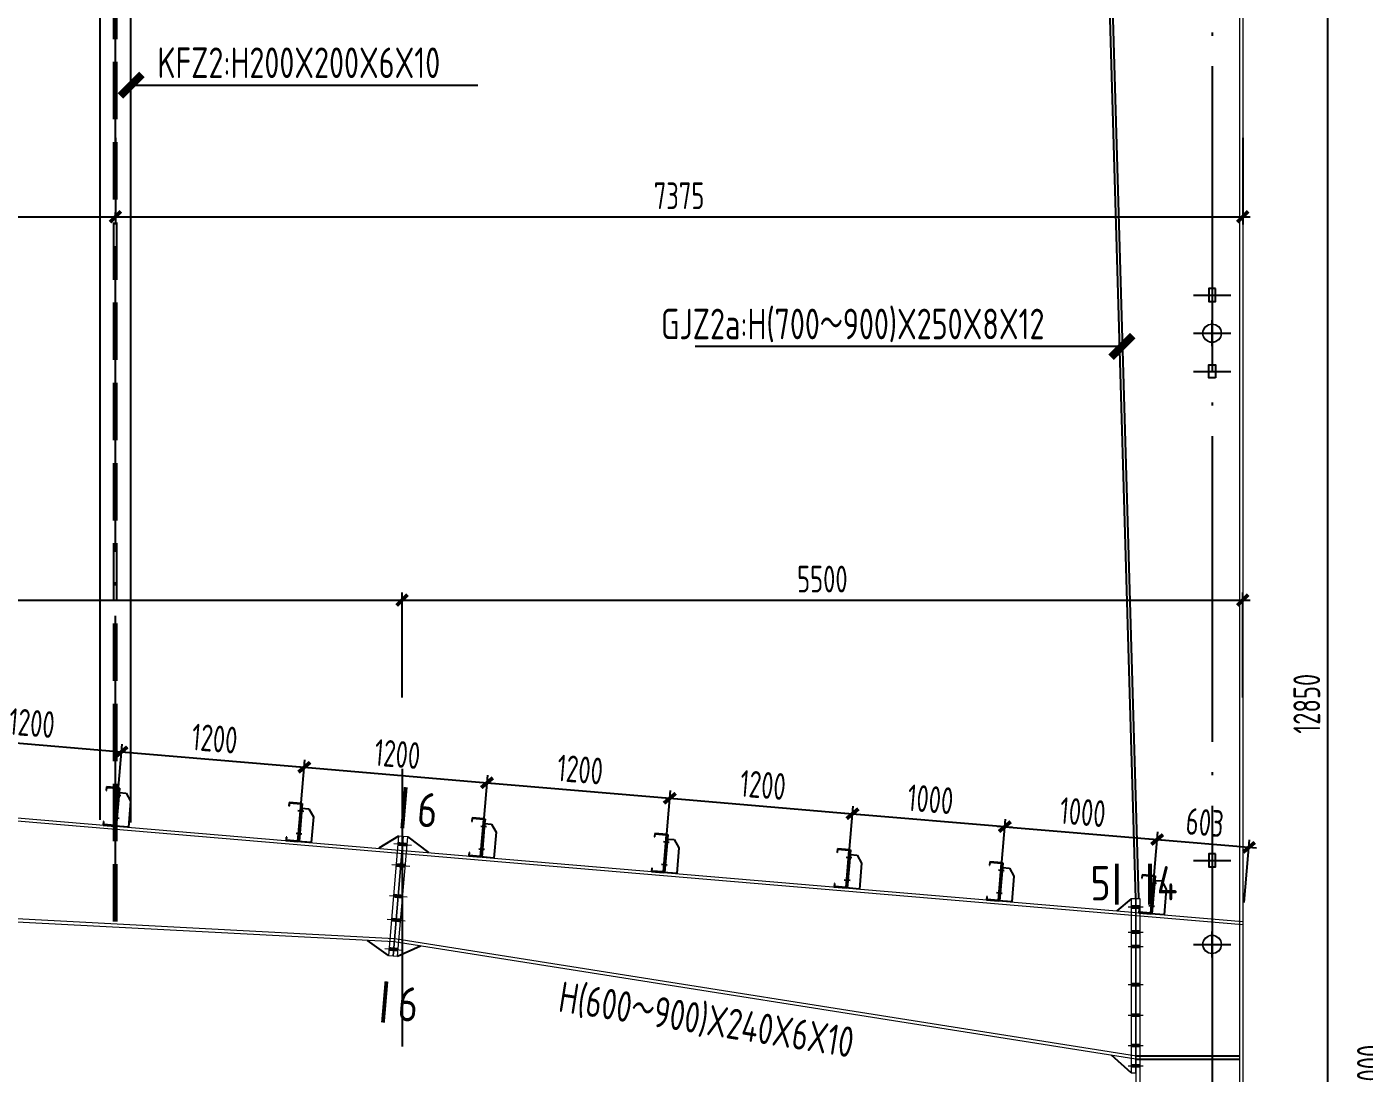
# Model space of a CAD drawing. Extents: x -3102990 to -851544, y -5293060 to -2540151.
# Drawn here: x -1208097 to -1190595, y -2657891 to -2644194 of the extents above; entities that cross this region are included whole.
import ezdxf

# ---------------------------------------------------------------- set-up
doc = ezdxf.new("R2010")
doc.units = 0
doc.header["$LTSCALE"] = 1000
doc.header["$PDMODE"] = 1
doc.linetypes.add('DASH', pattern=[0.35, 0.25, -0.1])
doc.linetypes.add('DOTE', pattern=[2.42, 2, -0.2, 0.02, -0.2])
doc.layers.get('0').update_dxf_attribs({"linetype": 'CONTINUOUS'})
doc.layers.get('Defpoints').update_dxf_attribs({"linetype": 'CONTINUOUS'})
for name, color, linetype in [('10', 7, 'CONTINUOUS'), ('AXIS', 253, 'DOTE'), ('BEAM_CON', 4, 'CONTINUOUS'), ('COLU', 7, 'CONTINUOUS'), ('DIM', 3, 'CONTINUOUS'), ('REIN', 1, 'CONTINUOUS'), ('TEXT', 7, 'CONTINUOUS'), ('THIN', 7, 'CONTINUOUS'), ('檩托', 151, 'CONTINUOUS')]:
    doc.layers.add(name, color=color, linetype=linetype)
doc.styles.add('SJQYTEXTSTYLE', font='GBXWXT.shx', dxfattribs={"bigfont": 'GBHZFS.shx'})
doc.styles.add('TSSD_Dimension', font='tssdeng.shx', dxfattribs={"width": 0.7, "bigfont": 'Hztxt.shx'})
doc.styles.add('TSSD_Norm', font='Tssdeng.shx', dxfattribs={"width": 0.75, "bigfont": 'hztxt.shx'})
doc.styles.add('TSSD_Rein', font='Tssdeng.shx', dxfattribs={"width": 0.75, "bigfont": 'hztxt.shx'})
doc.dimstyles.new('SJQY_30_100', dxfattribs={"dimtxt": 350, "dimasz": 100, "dimexe": 250, "dimexo": 250, "dimgap": 100, "dimtad": 1, "dimdec": 0, "dimlfac": 0.3, "dimzin": 0, "dimdsep": 46, "dimtxsty": 'SJQYTEXTSTYLE', "dimblk": 'ARCHTICK', "dimcen": 0, "dimclrd": 256, "dimclre": 256, "dimclrt": 256, "dimadec": 0, "dimazin": 0, "dimtfac": 1, "dimtdec": 0, "dimtix": 1, "dimtmove": 2, "dimatfit": 1, "dimldrblk": 'ARCHTICK', "dimfxl": 1, "dimtvp": 1, "dimtolj": 1, "dimtzin": 0, "dimlwd": -1, "dimlwe": -1, "dimarcsym": 0})
doc.dimstyles.new('TSSD_50_100', dxfattribs={"dimtxt": 350, "dimasz": 100, "dimexe": 100, "dimexo": 250, "dimgap": 100, "dimtad": 1, "dimdec": 0, "dimlfac": 0.5, "dimzin": 0, "dimdsep": 46, "dimtxsty": 'TSSD_Dimension', "dimblk": 'ARCHTICK', "dimcen": 0, "dimdle": 100, "dimclrt": 7, "dimadec": 0, "dimazin": 0, "dimtfac": 1, "dimtdec": 0, "dimtix": 1, "dimtmove": 2, "dimatfit": 3, "dimfxl": 1, "dimtolj": 1, "dimtzin": 0, "dimarcsym": 0})

# ---------------------------------------------------------------- blocks, each defined once
blk = doc.blocks.new('_ArchTick')
at = {"color": 0, "const_width": 0.5}
blk.add_lwpolyline([(-0.707, -0.707), (0.707, 0.707)], dxfattribs=at)
blk = doc.blocks.new('*D502')
at = {"layer": 'Defpoints', "color": 0, "ltscale": 1.5}
for p in [(-1191534, -2639905), (-1191534, -2675905), (-1190240, -2675905)]:
    blk.add_point(p, dxfattribs=at)
at = {"layer": 'DIM', "color": 0, "lineweight": -2, "ltscale": 1.5}
for p, q in [((-1191284, -2639905), (-1190140, -2639905)), ((-1190240, -2639805), (-1190240, -2676005)), ((-1191284, -2675905), (-1190140, -2675905))]:
    blk.add_line(p, q, dxfattribs=at)
at = {"layer": 'DIM', "color": 0, "lineweight": -2, "ltscale": 1.5, "xscale": 100, "yscale": 100, "zscale": 100}
for p, rotation in [((-1190240, -2639905), 90), ((-1190240, -2675905), 270)]:
    blk.add_blockref('_ArchTick', p, dxfattribs=dict(at, rotation=rotation))
at = {"layer": 'DIM', "color": 7, "ltscale": 1.5, "insert": (-1190515, -2657905), "char_height": 350, "attachment_point": 5, "rotation": 90, "style": 'TSSD_Dimension'}
blk.add_mtext('\\A1;18000', dxfattribs=at)
blk = doc.blocks.new('*D496')
at = {"layer": 'Defpoints', "color": 0, "ltscale": 1.5}
for p in [(-1191994, -2640205), (-1191072, -2640205), (-1191994, -2665905)]:
    blk.add_point(p, dxfattribs=at)
at = {"layer": 'DIM', "color": 0, "lineweight": -2, "ltscale": 1.5}
for p, q in [((-1191072, -2666005), (-1191072, -2640105)), ((-1191744, -2640205), (-1190972, -2640205)), ((-1191744, -2665905), (-1190972, -2665905))]:
    blk.add_line(p, q, dxfattribs=at)
at = {"layer": 'DIM', "color": 0, "lineweight": -2, "ltscale": 1.5, "xscale": 100, "yscale": 100, "zscale": 100}
for p, rotation in [((-1191072, -2640205), 90), ((-1191072, -2665905), 270)]:
    blk.add_blockref('_ArchTick', p, dxfattribs=dict(at, rotation=rotation))
at = {"layer": 'DIM', "color": 7, "ltscale": 1.5, "insert": (-1191347, -2653055), "char_height": 350, "attachment_point": 5, "rotation": 90, "style": 'TSSD_Dimension'}
blk.add_mtext('\\A1;12850', dxfattribs=at)
blk = doc.blocks.new('A$C28752233')
at = {"layer": '檩托'}
for p, q in [((-151, 23), (-219, -78)), ((-60, 23), (-151, 23)), ((-60, 83), (-60, 23)), ((-46, 83), (-60, 83)), ((-60, 23), (-60, -417)), ((-46, 83), (111, 83)), ((-46, -417), (-46, 83)), ((-46, -417), (-46, 83)), ((-40, 78), (-40, -411)), ((106, 78), (-40, 78)), ((106, 38), (106, 78)), ((111, 38), (106, 38)), ((111, 83), (111, 38)), ((-219, -78), (-219, -417)), ((-87, -18), (-12, -18)), ((-87, -316), (-12, -316)), ((-219, -417), (-46, -417)), ((111, -417), (-46, -417)), ((-40, -411), (106, -411)), ((106, -372), (111, -372)), ((106, -411), (106, -372)), ((111, -372), (111, -417))]:
    blk.add_line(p, q, dxfattribs=at)
at = {"layer": '檩托', "const_width": 20, "elevation": 793}
blk.add_lwpolyline([(-60, -18), (-40, -18)], dxfattribs=at)
at = {"layer": '檩托', "const_width": 20}
blk.add_lwpolyline([(-60, -316), (-40, -316)], dxfattribs=at)
blk = doc.blocks.new('*D509')
at = {"layer": 'Defpoints', "color": 0, "ltscale": 1.5}
for p in [(-1206857, -2653684), (-1209330, -2654452), (-1206939, -2654655)]:
    blk.add_point(p, dxfattribs=at)
at = {"layer": 'DIM', "color": 0, "lineweight": -2, "ltscale": 1.5}
for p, q in [((-1209309, -2654203), (-1209240, -2653382)), ((-1209348, -2653473), (-1206757, -2653692)), ((-1206918, -2654406), (-1206848, -2653584))]:
    blk.add_line(p, q, dxfattribs=at)
at = {"layer": 'DIM', "color": 0, "lineweight": -2, "ltscale": 1.5, "xscale": 100, "yscale": 100, "zscale": 100}
for p, rotation in [((-1209248, -2653481), 175.1559996245568), ((-1206857, -2653684), 355.1559996245568)]:
    blk.add_blockref('_ArchTick', p, dxfattribs=dict(at, rotation=rotation))
at = {"layer": 'DIM', "color": 7, "ltscale": 1.5, "insert": (-1208029, -2653308), "char_height": 350, "attachment_point": 5, "rotation": 355.156, "style": 'TSSD_Dimension'}
blk.add_mtext('\\A1;1200', dxfattribs=at)
blk = doc.blocks.new('*D510')
at = {"layer": 'Defpoints', "color": 0, "ltscale": 1.5}
for p in [(-1204465, -2653886), (-1206939, -2654655), (-1204548, -2654858)]:
    blk.add_point(p, dxfattribs=at)
at = {"layer": 'DIM', "color": 0, "lineweight": -2, "ltscale": 1.5}
for p, q in [((-1206918, -2654406), (-1206848, -2653584)), ((-1206956, -2653675), (-1204366, -2653895)), ((-1204526, -2654608), (-1204457, -2653787))]:
    blk.add_line(p, q, dxfattribs=at)
at = {"layer": 'DIM', "color": 0, "lineweight": -2, "ltscale": 1.5, "xscale": 100, "yscale": 100, "zscale": 100}
for p, rotation in [((-1206857, -2653684), 175.1559996247644), ((-1204465, -2653886), 355.1559996247644)]:
    blk.add_blockref('_ArchTick', p, dxfattribs=dict(at, rotation=rotation))
at = {"layer": 'DIM', "color": 7, "ltscale": 1.5, "insert": (-1205638, -2653511), "char_height": 350, "attachment_point": 5, "rotation": 355.156, "style": 'TSSD_Dimension'}
blk.add_mtext('\\A1;1200', dxfattribs=at)
blk = doc.blocks.new('*D511')
at = {"layer": 'Defpoints', "color": 0, "ltscale": 1.5}
for p in [(-1202074, -2654089), (-1204548, -2654858), (-1202156, -2655060)]:
    blk.add_point(p, dxfattribs=at)
at = {"layer": 'DIM', "color": 0, "lineweight": -2, "ltscale": 1.5}
for p, q in [((-1204565, -2653878), (-1201974, -2654098)), ((-1204526, -2654608), (-1204457, -2653787)), ((-1202135, -2654811), (-1202065, -2653989))]:
    blk.add_line(p, q, dxfattribs=at)
at = {"layer": 'DIM', "color": 0, "lineweight": -2, "ltscale": 1.5, "xscale": 100, "yscale": 100, "zscale": 100}
for p, rotation in [((-1204465, -2653886), 175.1559996247644), ((-1202074, -2654089), 355.1559996247644)]:
    blk.add_blockref('_ArchTick', p, dxfattribs=dict(at, rotation=rotation))
at = {"layer": 'DIM', "color": 7, "ltscale": 1.5, "insert": (-1203246, -2653714), "char_height": 350, "attachment_point": 5, "rotation": 355.156, "style": 'TSSD_Dimension'}
blk.add_mtext('\\A1;1200', dxfattribs=at)
blk = doc.blocks.new('*D512')
at = {"layer": 'Defpoints', "color": 0, "ltscale": 1.5}
for p in [(-1199682, -2654292), (-1202156, -2655060), (-1199765, -2655263)]:
    blk.add_point(p, dxfattribs=at)
at = {"layer": 'DIM', "color": 0, "lineweight": -2, "ltscale": 1.5}
for p, q in [((-1202174, -2654081), (-1199583, -2654300)), ((-1202135, -2654811), (-1202065, -2653989)), ((-1199744, -2655014), (-1199674, -2654192))]:
    blk.add_line(p, q, dxfattribs=at)
at = {"layer": 'DIM', "color": 0, "lineweight": -2, "ltscale": 1.5, "xscale": 100, "yscale": 100, "zscale": 100}
for p, rotation in [((-1202074, -2654089), 175.1559996247644), ((-1199682, -2654292), 355.1559996247644)]:
    blk.add_blockref('_ArchTick', p, dxfattribs=dict(at, rotation=rotation))
at = {"layer": 'DIM', "color": 7, "ltscale": 1.5, "insert": (-1200855, -2653916), "char_height": 350, "attachment_point": 5, "rotation": 355.156, "style": 'TSSD_Dimension'}
blk.add_mtext('\\A1;1200', dxfattribs=at)
blk = doc.blocks.new('*D513')
at = {"layer": 'Defpoints', "color": 0, "ltscale": 1.5}
for p in [(-1197291, -2654494), (-1199765, -2655263), (-1197373, -2655466)]:
    blk.add_point(p, dxfattribs=at)
at = {"layer": 'DIM', "color": 0, "lineweight": -2, "ltscale": 1.5}
for p, q in [((-1199782, -2654283), (-1197191, -2654503)), ((-1199744, -2655014), (-1199674, -2654192)), ((-1197352, -2655216), (-1197283, -2654395))]:
    blk.add_line(p, q, dxfattribs=at)
at = {"layer": 'DIM', "color": 0, "lineweight": -2, "ltscale": 1.5, "xscale": 100, "yscale": 100, "zscale": 100}
for p, rotation in [((-1199682, -2654292), 175.1559996247644), ((-1197291, -2654494), 355.1559996247644)]:
    blk.add_blockref('_ArchTick', p, dxfattribs=dict(at, rotation=rotation))
at = {"layer": 'DIM', "color": 7, "ltscale": 1.5, "insert": (-1198463, -2654119), "char_height": 350, "attachment_point": 5, "rotation": 355.156, "style": 'TSSD_Dimension'}
blk.add_mtext('\\A1;1200', dxfattribs=at)
blk = doc.blocks.new('*D514')
at = {"layer": 'Defpoints', "color": 0, "ltscale": 1.5}
for p in [(-1203186, -2651698), (-1221686, -2653225), (-1203186, -2653225)]:
    blk.add_point(p, dxfattribs=at)
at = {"layer": 'DIM', "color": 0, "lineweight": -2, "ltscale": 1.5}
for p, q in [((-1221686, -2652975), (-1221686, -2651598)), ((-1203186, -2652975), (-1203186, -2651598)), ((-1221786, -2651698), (-1203086, -2651698))]:
    blk.add_line(p, q, dxfattribs=at)
at = {"layer": 'DIM', "color": 0, "lineweight": -2, "ltscale": 1.5, "xscale": 100, "yscale": 100, "zscale": 100, "rotation": 180}
blk.add_blockref('_ArchTick', (-1221686, -2651698), dxfattribs=at)
at = {"layer": 'DIM', "color": 0, "lineweight": -2, "ltscale": 1.5, "xscale": 100, "yscale": 100, "zscale": 100}
blk.add_blockref('_ArchTick', (-1203186, -2651698), dxfattribs=at)
at = {"layer": 'DIM', "color": 7, "ltscale": 1.5, "insert": (-1212436, -2651423), "char_height": 350, "attachment_point": 5, "style": 'TSSD_Dimension'}
blk.add_mtext('\\A1;9250', dxfattribs=at)
blk = doc.blocks.new('*D515')
at = {"layer": 'Defpoints', "color": 0, "ltscale": 1.5}
for p in [(-1192186, -2651698), (-1203186, -2653225), (-1192186, -2653225)]:
    blk.add_point(p, dxfattribs=at)
at = {"layer": 'DIM', "color": 0, "lineweight": -2, "ltscale": 1.5}
for p, q in [((-1203186, -2652975), (-1203186, -2651598)), ((-1192186, -2652975), (-1192186, -2651598)), ((-1203286, -2651698), (-1192086, -2651698))]:
    blk.add_line(p, q, dxfattribs=at)
at = {"layer": 'DIM', "color": 0, "lineweight": -2, "ltscale": 1.5, "xscale": 100, "yscale": 100, "zscale": 100, "rotation": 180}
blk.add_blockref('_ArchTick', (-1203186, -2651698), dxfattribs=at)
at = {"layer": 'DIM', "color": 0, "lineweight": -2, "ltscale": 1.5, "xscale": 100, "yscale": 100, "zscale": 100}
blk.add_blockref('_ArchTick', (-1192186, -2651698), dxfattribs=at)
at = {"layer": 'DIM', "color": 7, "ltscale": 1.5, "insert": (-1197686, -2651423), "char_height": 350, "attachment_point": 5, "style": 'TSSD_Dimension'}
blk.add_mtext('\\A1;5500', dxfattribs=at)
blk = doc.blocks.new('*D516')
at = {"layer": 'Defpoints', "color": 0, "ltscale": 1.5}
for p in [(-1195298, -2654663), (-1197373, -2655466), (-1195380, -2655634)]:
    blk.add_point(p, dxfattribs=at)
at = {"layer": 'DIM', "color": 0, "lineweight": -2, "ltscale": 1.5}
for p, q in [((-1197352, -2655216), (-1197283, -2654395)), ((-1197391, -2654486), (-1195199, -2654672)), ((-1195359, -2655385), (-1195290, -2654564))]:
    blk.add_line(p, q, dxfattribs=at)
at = {"layer": 'DIM', "color": 0, "lineweight": -2, "ltscale": 1.5, "xscale": 100, "yscale": 100, "zscale": 100}
for p, rotation in [((-1197291, -2654494), 175.1559996249161), ((-1195298, -2654663), 355.1559996249162)]:
    blk.add_blockref('_ArchTick', p, dxfattribs=dict(at, rotation=rotation))
at = {"layer": 'DIM', "color": 7, "ltscale": 1.5, "insert": (-1196271, -2654305), "char_height": 350, "attachment_point": 5, "rotation": 355.156, "style": 'TSSD_Dimension'}
blk.add_mtext('\\A1;1000', dxfattribs=at)
blk = doc.blocks.new('*D517')
at = {"layer": 'Defpoints', "color": 0, "ltscale": 1.5}
for p in [(-1193305, -2654832), (-1195380, -2655634), (-1193388, -2655803)]:
    blk.add_point(p, dxfattribs=at)
at = {"layer": 'DIM', "color": 0, "lineweight": -2, "ltscale": 1.5}
for p, q in [((-1195359, -2655385), (-1195290, -2654564)), ((-1195398, -2654655), (-1193206, -2654841)), ((-1193366, -2655554), (-1193297, -2654733))]:
    blk.add_line(p, q, dxfattribs=at)
at = {"layer": 'DIM', "color": 0, "lineweight": -2, "ltscale": 1.5, "xscale": 100, "yscale": 100, "zscale": 100}
for p, rotation in [((-1195298, -2654663), 175.1559996245568), ((-1193305, -2654832), 355.1559996245568)]:
    blk.add_blockref('_ArchTick', p, dxfattribs=dict(at, rotation=rotation))
at = {"layer": 'DIM', "color": 7, "ltscale": 1.5, "insert": (-1194278, -2654474), "char_height": 350, "attachment_point": 5, "rotation": 355.156, "style": 'TSSD_Dimension'}
blk.add_mtext('\\A1;1000', dxfattribs=at)
blk = doc.blocks.new('*D518')
at = {"layer": 'Defpoints', "color": 0, "ltscale": 1.5}
for p in [(-1192104, -2654934), (-1193388, -2655803), (-1192186, -2655905)]:
    blk.add_point(p, dxfattribs=at)
at = {"layer": 'DIM', "color": 0, "lineweight": -2, "ltscale": 1.5}
for p, q in [((-1193366, -2655554), (-1193297, -2654733)), ((-1193405, -2654824), (-1192004, -2654942)), ((-1192165, -2655656), (-1192095, -2654834))]:
    blk.add_line(p, q, dxfattribs=at)
at = {"layer": 'DIM', "color": 0, "lineweight": -2, "ltscale": 1.5, "xscale": 100, "yscale": 100, "zscale": 100}
for p, rotation in [((-1193305, -2654832), 175.1559996245568), ((-1192104, -2654934), 355.1559996245568)]:
    blk.add_blockref('_ArchTick', p, dxfattribs=dict(at, rotation=rotation))
at = {"layer": 'DIM', "color": 7, "ltscale": 1.5, "insert": (-1192681, -2654609), "char_height": 350, "attachment_point": 5, "rotation": 355.156, "style": 'TSSD_Dimension'}
blk.add_mtext('\\A1;603', dxfattribs=at)
blk = doc.blocks.new('*D521')
at = {"layer": 'Defpoints', "color": 0, "ltscale": 1.5}
for p in [(-1222686, -2645398), (-1206936, -2645398), (-1206936, -2646681)]:
    blk.add_point(p, dxfattribs=at)
at = {"layer": 'DIM', "color": 0, "lineweight": -2, "ltscale": 1.5}
for p, q in [((-1222686, -2645648), (-1222686, -2646781)), ((-1206936, -2645648), (-1206936, -2646781)), ((-1222786, -2646681), (-1206836, -2646681))]:
    blk.add_line(p, q, dxfattribs=at)
at = {"layer": 'DIM', "color": 0, "lineweight": -2, "ltscale": 1.5, "xscale": 100, "yscale": 100, "zscale": 100, "rotation": 180}
blk.add_blockref('_ArchTick', (-1222686, -2646681), dxfattribs=at)
at = {"layer": 'DIM', "color": 0, "lineweight": -2, "ltscale": 1.5, "xscale": 100, "yscale": 100, "zscale": 100}
blk.add_blockref('_ArchTick', (-1206936, -2646681), dxfattribs=at)
at = {"layer": 'DIM', "color": 7, "ltscale": 1.5, "insert": (-1214811, -2646406), "char_height": 350, "attachment_point": 5, "style": 'TSSD_Dimension'}
blk.add_mtext('\\A1;7875', dxfattribs=at)
blk = doc.blocks.new('*D522')
at = {"layer": 'Defpoints', "color": 0, "ltscale": 1.5}
for p in [(-1206936, -2645398), (-1192186, -2645398), (-1192186, -2646681)]:
    blk.add_point(p, dxfattribs=at)
at = {"layer": 'DIM', "color": 0, "lineweight": -2, "ltscale": 1.5}
for p, q in [((-1206936, -2645648), (-1206936, -2646781)), ((-1192186, -2645648), (-1192186, -2646781)), ((-1207036, -2646681), (-1192086, -2646681))]:
    blk.add_line(p, q, dxfattribs=at)
at = {"layer": 'DIM', "color": 0, "lineweight": -2, "ltscale": 1.5, "xscale": 100, "yscale": 100, "zscale": 100, "rotation": 180}
blk.add_blockref('_ArchTick', (-1206936, -2646681), dxfattribs=at)
at = {"layer": 'DIM', "color": 0, "lineweight": -2, "ltscale": 1.5, "xscale": 100, "yscale": 100, "zscale": 100}
blk.add_blockref('_ArchTick', (-1192186, -2646681), dxfattribs=at)
at = {"layer": 'DIM', "color": 7, "ltscale": 1.5, "insert": (-1199561, -2646406), "char_height": 350, "attachment_point": 5, "style": 'TSSD_Dimension'}
blk.add_mtext('\\A1;7375', dxfattribs=at)

msp = doc.modelspace()

# ---------------------------------------------------------------- linework, layer by layer
at = {"color": 4, "lineweight": 5, "ltscale": 1.5, "elevation": -2}
for points in [[(-1192463.75, -2648205.11, -1), (-1192708.55, -2648205.11, -1)], [(-1192468.85, -2648205.11, -1), (-1192703.45, -2648205.11, -1)], [(-1192463.75, -2656205.11, -1), (-1192708.55, -2656205.11, -1)], [(-1192468.85, -2656205.11, -1), (-1192703.45, -2656205.11, -1)]]:
    msp.add_lwpolyline(points, format="xyb", close=True, dxfattribs=at)
for points in [[(-1192577.65, -2648035.11), (-1192594.65, -2648035.11), (-1192594.65, -2648375.11), (-1192577.65, -2648375.11)], [(-1192577.65, -2656035.11), (-1192594.65, -2656035.11), (-1192594.65, -2656375.11), (-1192577.65, -2656375.11)]]:
    msp.add_lwpolyline(points, close=True, dxfattribs=at)
at = {"layer": '10', "color": 6, "const_width": 50}
for points in [[(-1203137.26, -2654146.77), (-1203182.85, -2654684.84)], [(-1193832.51, -2655146.02), (-1193832.51, -2655686.02)], [(-1193398.49, -2655146.02), (-1193398.49, -2655686.02)], [(-1203390.22, -2656688.96), (-1203435.82, -2657227.04)]]:
    msp.add_lwpolyline(points, dxfattribs=at)
at = {"layer": 'AXIS', "ltscale": 2}
for p, q in [((-1206936.15, -2655905.11), (-1206936.15, -2639938.27)), ((-1192586.15, -2639871.21), (-1192586.15, -2675905.11)), ((-1203186.15, -2653905.9), (-1203186.15, -2657538.9))]:
    msp.add_line(p, q, dxfattribs=at)
at = {"layer": 'AXIS', "linetype": 'DOTE'}
for p, q in [((-1192830.15, -2647705.11, -2), (-1192342.15, -2647705.11, -2)), ((-1192830.15, -2648205.11, -2), (-1192342.15, -2648205.11, -2)), ((-1192830.15, -2648705.11, -2), (-1192342.15, -2648705.11, -2)), ((-1192830.15, -2655105.11), (-1192342.15, -2655105.11)), ((-1192830.15, -2656205.11, -2), (-1192342.15, -2656205.11, -2))]:
    msp.add_line(p, q, dxfattribs=at)
at = {"layer": 'BEAM_CON', "ltscale": 1.5, "elevation": -2}
for points in [[(-1192543.65, -2647620.11), (-1192628.65, -2647620.11), (-1192628.65, -2647790.11), (-1192543.65, -2647790.11)], [(-1192543.65, -2648790.11), (-1192628.65, -2648790.11), (-1192628.65, -2648620.11), (-1192543.65, -2648620.11)]]:
    msp.add_lwpolyline(points, close=True, dxfattribs=at)
at = {"layer": 'BEAM_CON', "ltscale": 1.5}
msp.add_lwpolyline([(-1192543.65, -2655020.11), (-1192628.65, -2655020.11), (-1192628.65, -2655190.11), (-1192543.65, -2655190.11)], close=True, dxfattribs=at)
at = {"layer": 'COLU', "color": 4, "ltscale": 1.5}
for p, q in [((-1207136.15, -2654574.6), (-1207136.15, -2639927.79)), ((-1206736.15, -2654608.5), (-1206736.15, -2639948.74)), ((-1193586.15, -2655606.46), (-1193986.15, -2641765.19)), ((-1193546.16, -2655605.24), (-1193946.16, -2641763.96)), ((-1203230.73, -2654788.48), (-1203491.23, -2654947.05)), ((-1203111.16, -2654798.61), (-1202839.76, -2655002.26)), ((-1193646.15, -2655606.46), (-1193830.72, -2655765.74)), ((-1203362.91, -2656348.17), (-1203636.26, -2656153.55)), ((-1203243.34, -2656358.3), (-1202942.36, -2656222.91)), ((-1193646.15, -2657884.99), (-1193902.82, -2657654.58)), ((-1193582.46, -2657664.76), (-1192226.15, -2657664.76)), ((-1193582.46, -2657705.19), (-1192226.15, -2657705.19))]:
    msp.add_line(p, q, dxfattribs=at)
at = {"layer": 'COLU', "color": 4, "linetype": 'DASH', "ltscale": 3}
for p, q in [((-1206956.15, -2655905.11), (-1206956.15, -2639937.22)), ((-1206916.15, -2655905.11), (-1206916.15, -2639939.31))]:
    msp.add_line(p, q, dxfattribs=at)
at = {"layer": 'COLU', "color": 4, "lineweight": 5}
for p, q in [((-1192226.15, -2639901.72), (-1192226.15, -2675905.11)), ((-1192186.15, -2639905.11), (-1192186.15, -2675905.11)), ((-1221686.15, -2653405.11), (-1192186.15, -2655905.11)), ((-1221689.52, -2653444.96), (-1192186.15, -2655945.25)), ((-1203294.72, -2654884.05), (-1203060.76, -2654903.88)), ((-1203285.65, -2656131.92), (-1221684.05, -2655165.16)), ((-1203318.13, -2655160.28), (-1203084.17, -2655180.11)), ((-1203287.75, -2656171.87), (-1221686.15, -2655205.11)), ((-1203352.26, -2655563.12), (-1203118.31, -2655582.95)), ((-1193686.18, -2655714.38), (-1193486.11, -2655714.38)), ((-1203378.73, -2655875.4), (-1203144.77, -2655895.23)), ((-1193686.18, -2656042.88), (-1193486.11, -2656042.88)), ((-1193582.46, -2657705.19), (-1203287.75, -2656171.87)), ((-1193576.66, -2657665.61), (-1203281.96, -2656132.29)), ((-1203411.18, -2656258.32), (-1203177.23, -2656278.15)), ((-1193686.18, -2656232.53), (-1193486.11, -2656232.53)), ((-1193686.18, -2656731.24), (-1193486.11, -2656731.24)), ((-1193686.18, -2657131.62), (-1193486.11, -2657131.62)), ((-1193686.18, -2657528.04), (-1193486.11, -2657528.04)), ((-1193686.18, -2657794.99), (-1193486.11, -2657794.99))]:
    msp.add_line(p, q, dxfattribs=at)
for points in [[(-1203170.95, -2654793.55), (-1203230.73, -2654788.48), (-1203362.91, -2656348.17), (-1203303.12, -2656353.23)], [(-1203111.16, -2654798.61), (-1203170.95, -2654793.55), (-1203303.12, -2656353.23), (-1203243.34, -2656358.3)], [(-1193586.15, -2655606.46), (-1193646.15, -2655606.46), (-1193646.15, -2657884.99), (-1193586.15, -2657884.99)], [(-1193526.15, -2655606.46), (-1193586.15, -2655606.46), (-1193586.15, -2658084.99), (-1193526.15, -2658084.99)]]:
    msp.add_lwpolyline(points, close=True, dxfattribs=at)
at = {"layer": 'REIN', "color": 4, "const_width": 50}
for points in [[(-1203119.7, -2654899.39), (-1203239.27, -2654889.25)], [(-1203143.11, -2655175.62), (-1203262.68, -2655165.49)], [(-1203177.25, -2655578.46), (-1203296.82, -2655568.32)], [(-1193646.15, -2655714.38), (-1193526.15, -2655714.38)], [(-1203203.71, -2655890.74), (-1203323.28, -2655880.61)], [(-1193646.15, -2656042.88), (-1193526.15, -2656042.88)], [(-1193646.15, -2656232.53), (-1193526.15, -2656232.53)], [(-1203236.16, -2656273.66), (-1203355.74, -2656263.53)], [(-1193646.15, -2656731.24), (-1193526.15, -2656731.24)], [(-1193646.15, -2657131.62), (-1193526.15, -2657131.62)], [(-1193646.15, -2657528.04), (-1193526.15, -2657528.04)], [(-1193646.15, -2657794.99), (-1193526.15, -2657794.99)]]:
    msp.add_lwpolyline(points, dxfattribs=at)

# ---------------------------------------------------------------- block references
at = {"layer": 'COLU', "ltscale": 1.5, "xscale": -1, "rotation": 355.1584017119421}
for p in [(-1206949.73, -2654235.78), (-1204558.3, -2654438.44), (-1202166.87, -2654641.1), (-1199775.45, -2654843.77), (-1197384.02, -2655046.43), (-1195391.16, -2655215.32), (-1193398.3, -2655384.2)]:
    msp.add_blockref('A$C28752233', p, dxfattribs=at)

# ---------------------------------------------------------------- texts
at = {"layer": '10', "color": 6, "style": 'TSSD_Rein', "width": 0.85}
for p in [(-1203002.48, -2654658.16), (-1203255.44, -2657200.36)]:
    msp.add_text('6', height=450, rotation=355.156, dxfattribs=at).set_placement(p)
for s, p in [('5', (-1194179.26, -2655629.63)), ('4', (-1193309.28, -2655629.63))]:
    msp.add_text(s, height=450, dxfattribs=at).set_placement(p)
at = {"layer": 'TEXT', "ltscale": 1.5, "style": 'TSSD_Norm', "width": 0.75}
for s, p in [('KFZ2:H200X200X6X10', (-1206386.8, -2644865.28)), ('GJZ2a:H(700～900)X250X8X12', (-1199798.37, -2648284.31))]:
    msp.add_text(s, height=400, dxfattribs=at).set_placement(p)
msp.add_text('H(600～900)X240X6X10', height=400, rotation=351, dxfattribs=at).set_placement((-1201154.78, -2657080.77))

# ---------------------------------------------------------------- dimensions: what is measured, and where the dimension line sits
at = {"layer": 'DIM', "ltscale": 1.5}
for base, p1, p2, angle, picture, middle in [((-1190239.75, -2675905.11), (-1191533.73, -2639905.19), (-1191533.73, -2675905.11), 90, '*D502', (-1190514.75, -2657905.15)), ((-1191071.88, -2640205.11), (-1191993.73, -2665905.11), (-1191993.73, -2640205.11), 90, '*D496', (-1191346.88, -2653055.11)), ((-1203186.15, -2651698.05), (-1221686.15, -2653225.11), (-1203186.15, -2653225.11), 180, '*D514', (-1212436.15, -2651423.05)), ((-1192186.15, -2651698.05), (-1203186.15, -2653225.11), (-1192186.15, -2653225.11), 180, '*D515', (-1197686.15, -2651423.05)), ((-1206856.71, -2653683.81), (-1209330.43, -2654452.2), (-1206939.01, -2654654.87), 175.156, '*D509', (-1208029.21, -2653308.46)), ((-1204465.29, -2653886.48), (-1206939.01, -2654654.87), (-1204547.58, -2654857.53), 175.156, '*D510', (-1205637.78, -2653511.13)), ((-1202073.86, -2654089.14), (-1204547.58, -2654857.53), (-1202156.15, -2655060.19), 175.156, '*D511', (-1203246.35, -2653713.79)), ((-1199682.43, -2654291.8), (-1202156.15, -2655060.19), (-1199764.72, -2655262.86), 175.156, '*D512', (-1200854.92, -2653916.45)), ((-1197291, -2654494.47), (-1199764.72, -2655262.86), (-1197373.29, -2655465.52), 175.156, '*D513', (-1198463.49, -2654119.12)), ((-1193305.29, -2654832.24), (-1195380.45, -2655634.49), (-1193387.58, -2655803.29), 175.156, '*D517', (-1194278.5, -2654473.78)), ((-1192103.85, -2654934.06), (-1193387.58, -2655803.29), (-1192186.15, -2655905.19), 175.156, '*D518', (-1192681.35, -2654609.13))]:
    dim = msp.add_linear_dim(base=base, p1=p1, p2=p2, angle=angle, dimstyle='TSSD_50_100', dxfattribs=at)
    dim.commit()
    dim.dimension.update_dxf_attribs({"geometry": picture, "text_midpoint": middle})
for base, p1, p2, picture, middle in [((-1206936.15, -2646681.12), (-1222686.15, -2645397.94), (-1206936.15, -2645397.94), '*D521', (-1214811.15, -2646406.12)), ((-1192186.15, -2646681.12), (-1206936.15, -2645397.94), (-1192186.15, -2645397.94), '*D522', (-1199561.15, -2646406.12))]:
    dim = msp.add_linear_dim(base=base, p1=p1, p2=p2, dimstyle='TSSD_50_100', dxfattribs=at)
    dim.commit()
    dim.dimension.update_dxf_attribs({"geometry": picture, "text_midpoint": middle})
dim = msp.add_aligned_dim(p1=(-1197373.3, -2655465.6), p2=(-1195380.45, -2655634.49), distance=974.62, dimstyle='TSSD_50_100', dxfattribs=at)
dim.commit()
dim.dimension.update_dxf_attribs({"geometry": '*D516', "text_midpoint": (-1196271.35, -2654304.89)})

# ---------------------------------------------------------------- leaders
at = {"layer": 'THIN', "lineweight": 5}
for points in [[(-1206730.42, -2644959.01), (-1202192.62, -2644959.01)], [(-1193766.29, -2648378.03), (-1199352.27, -2648378.03)]]:
    msp.add_leader(points, dimstyle='SJQY_30_100', override={"dimasz": 200}, dxfattribs=at)

doc.saveas('drawing.dxf')
